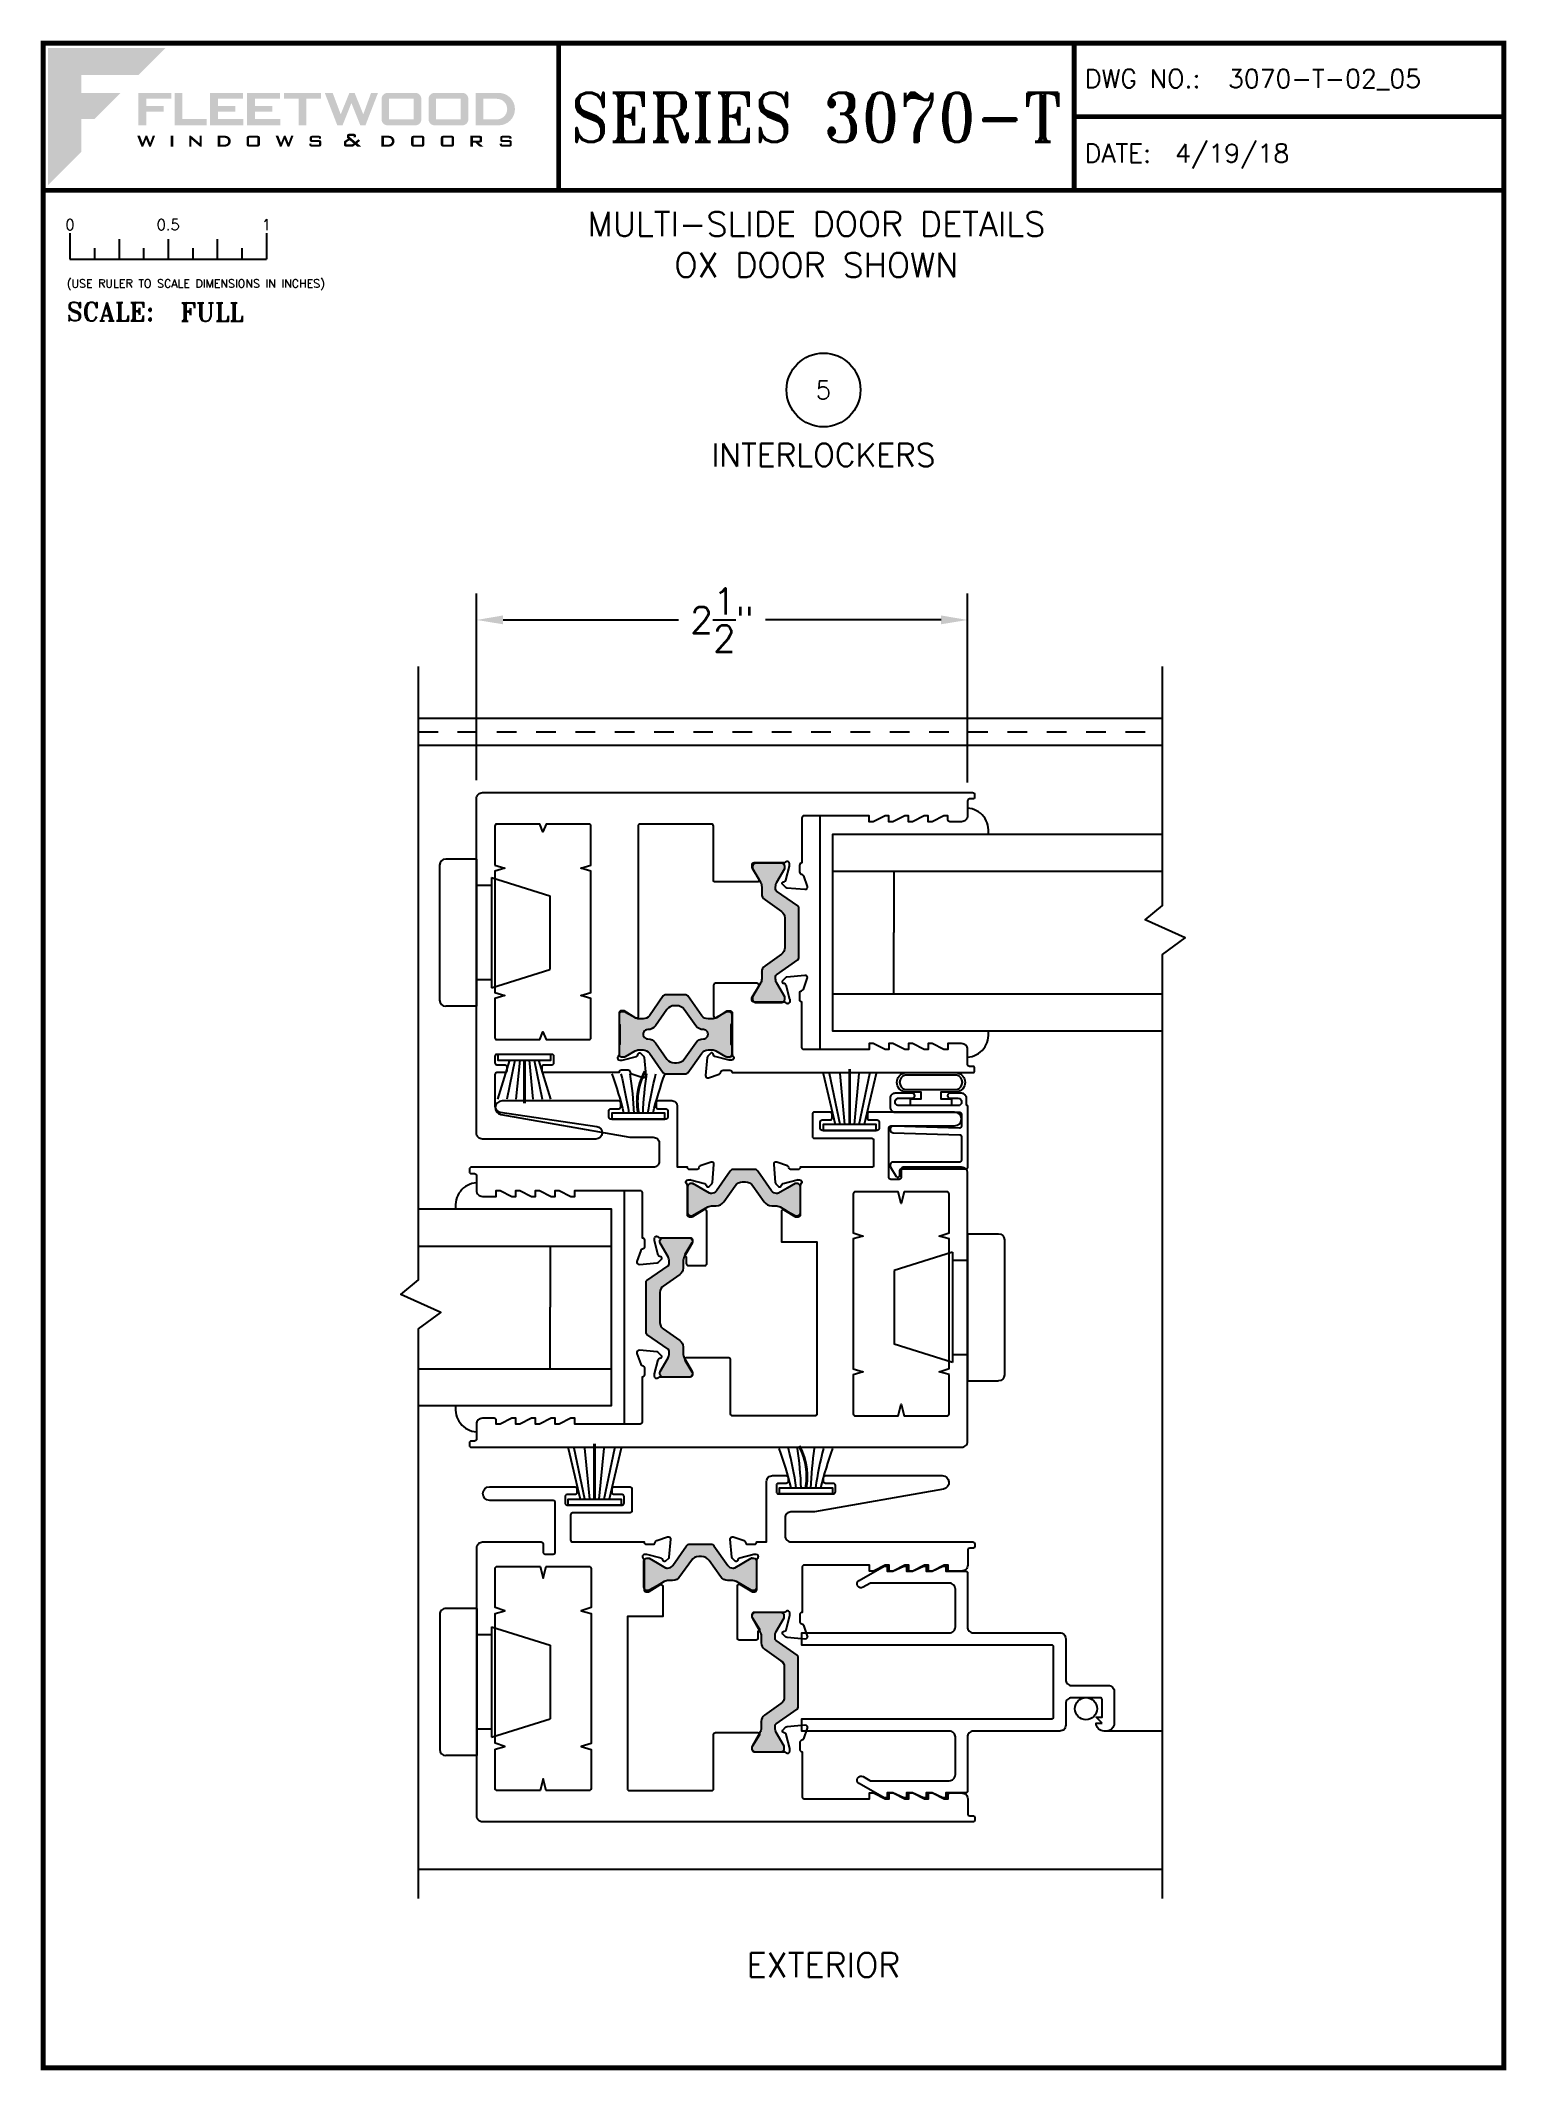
# Paper-space layout 'DETAIL 5' of a CAD drawing. Extents: x 0.3 to 7.8, y 0.1 to 10.4.
# The model-space entities are those that its viewports show. They can reach past a viewport. Long polylines and large blocks are cut down to what shows.
import ezdxf
from ezdxf.enums import TextEntityAlignment as Align

# ---------------------------------------------------------------- set-up
doc = ezdxf.new("R2010")
doc.units = 0
doc.header["$LTSCALE"] = 0.25
doc.header["$MEASUREMENT"] = 0
doc.linetypes.add('HIDDEN', pattern=[0.375, 0.25, -0.125])
doc.layers.get('0').update_dxf_attribs({"linetype": 'CONTINUOUS'})
doc.layers.get('DEFPOINTS').update_dxf_attribs({"color": 1, "linetype": 'CONTINUOUS'})
for name, color, linetype in [('DIM', 7, 'CONTINUOUS'), ('GLASS-VINYL', 7, 'CONTINUOUS'), ('I-STRUT', 7, 'CONTINUOUS'), ('MISC', 9, 'CONTINUOUS'), ('SASH', 5, 'CONTINUOUS'), ('SEAL', 7, 'CONTINUOUS'), ('SILL-PAN', 7, 'CONTINUOUS'), ('TITLE-BLOCK', 7, 'CONTINUOUS'), ('VENT', 5, 'CONTINUOUS')]:
    doc.layers.add(name, color=color, linetype=linetype)
doc.layers.add('VP', color=40, linetype='CONTINUOUS', plot=False)
doc.layers.get('VP').off()
doc.styles.add('ROMANS', font='romans')
doc.styles.add('ROMANT', font='romant')
doc.styles.add('SIMPLEX-094', font='simplex.shx', dxfattribs={"height": 0.094})
doc.styles.get("Standard").update_dxf_attribs({"font": 'simplex.shx'})
doc.dimstyles.new('FULL SCALE', dxfattribs={"dimscale": 0.75, "dimtxt": 0.18, "dimasz": 0.18, "dimexe": 0.18, "dimexo": 0.125, "dimgap": 0.09, "dimtad": 0, "dimtih": 1, "dimtoh": 1, "dimdec": 4, "dimzin": 0, "dimdsep": 46, "dimlunit": 4, "dimtxsty": 'Standard', "dimcen": 0.09, "dimadec": 0, "dimazin": 0, "dimtfac": 1, "dimtdec": 4, "dimtofl": 0, "dimtmove": 0, "dimatfit": 3, "dimfxl": 0, "dimtolj": 1, "dimtzin": 0, "dimarcsym": 0})

# ---------------------------------------------------------------- blocks, each defined once
blk = doc.blocks.new('Fleetwood_Logo_6-10-15')
h = blk.add_hatch(color=154)
h.dxf.hatch_style = 1
h.paths.add_polyline_path([(0.2526, -0.0017), (0.0019, -0.0017), (0.0019, -0.2942), (0.0725, -0.2236), (0.0725, -0.1535), (0.1007, -0.1535), (0.1567, -0.0976), (0.0725, -0.0976), (0.0725, -0.0596), (0.1946, -0.0596)])
h = blk.add_hatch(color=251)
h.dxf.hatch_style = 1
h.paths.add_polyline_path([(0.2487, -0.1256), (0.2112, -0.1256), (0.2112, -0.1102), (0.2647, -0.1102), (0.2647, -0.0976), (0.1946, -0.0976), (0.1946, -0.1667), (0.2112, -0.1667), (0.2112, -0.1377), (0.2487, -0.1377)])
h = blk.add_hatch(color=251)
h.dxf.hatch_style = 1
h.paths.add_polyline_path([(0.2886, -0.0976), (0.272, -0.0976), (0.272, -0.1667), (0.3401, -0.1667), (0.3401, -0.1535), (0.2886, -0.1535)])
h = blk.add_hatch(color=251)
h.dxf.hatch_style = 1
h.paths.add_polyline_path([(0.4175, -0.0976), (0.3474, -0.0976), (0.3474, -0.1667), (0.4185, -0.1667), (0.4185, -0.1534), (0.364, -0.1534), (0.364, -0.1377), (0.4015, -0.1377), (0.4015, -0.1256), (0.364, -0.1256), (0.364, -0.1102), (0.4175, -0.1102)])
h = blk.add_hatch(color=251)
h.dxf.hatch_style = 1
h.paths.add_polyline_path([(0.4965, -0.0976), (0.4264, -0.0976), (0.4264, -0.1667), (0.4975, -0.1667), (0.4975, -0.1534), (0.443, -0.1534), (0.443, -0.1377), (0.4804, -0.1377), (0.4804, -0.1256), (0.443, -0.1256), (0.443, -0.1102), (0.4965, -0.1102)])
h = blk.add_hatch(color=251)
h.dxf.hatch_style = 1
h.paths.add_polyline_path([(0.5842, -0.0976), (0.5054, -0.0976), (0.5054, -0.1102), (0.5365, -0.1102), (0.5365, -0.1667), (0.5531, -0.1667), (0.5531, -0.1102), (0.5842, -0.1102)])
h = blk.add_hatch(color=251)
h.dxf.hatch_style = 1
h.paths.add_polyline_path([(0.6089, -0.0976), (0.5921, -0.0976), (0.6188, -0.1667), (0.63, -0.1667), (0.6489, -0.1192), (0.6679, -0.1667), (0.6789, -0.1667), (0.7056, -0.0976), (0.6908, -0.0976), (0.6742, -0.1433), (0.6558, -0.0976), (0.6446, -0.0976), (0.6261, -0.1433)])
h = blk.add_hatch(color=251)
h.dxf.hatch_style = 1
h.paths.add_polyline_path([(0.7853, -0.0976), (0.726, -0.0976, 0.414214), (0.7133, -0.1102), (0.7133, -0.154, 0.414214), (0.726, -0.1667), (0.7853, -0.1667, 0.414214), (0.798, -0.154), (0.798, -0.1102, 0.414214)])
h.paths.add_polyline_path([(0.7819, -0.1102), (0.7819, -0.154), (0.7294, -0.154), (0.7294, -0.1102)], flags=16)
h = blk.add_hatch(color=251)
h.dxf.hatch_style = 1
h.paths.add_polyline_path([(0.8856, -0.0976), (0.8262, -0.0976, 0.414214), (0.8136, -0.1102), (0.8136, -0.154, 0.414214), (0.8262, -0.1667), (0.8856, -0.1667, 0.414214), (0.8982, -0.154), (0.8982, -0.1102, 0.414214)])
h.paths.add_polyline_path([(0.8822, -0.1102), (0.8822, -0.154), (0.8296, -0.154), (0.8296, -0.1102)], flags=16)
h = blk.add_hatch(color=251)
h.dxf.hatch_style = 1
h.paths.add_polyline_path([(0.9632, -0.0976), (0.914, -0.0976), (0.914, -0.1667), (0.9632, -0.1667, 1)])
h.paths.add_polyline_path([(0.9301, -0.1102), (0.9593, -0.1102, -1), (0.9593, -0.154), (0.9301, -0.154)], flags=16)
h = blk.add_hatch(color=7)
h.dxf.hatch_style = 1
h.paths.add_polyline_path([(0.2301, -0.1891), (0.2251, -0.1891), (0.2196, -0.2043), (0.2134, -0.1891), (0.2097, -0.1891), (0.2035, -0.2043), (0.1978, -0.1891), (0.1922, -0.1891), (0.2011, -0.2121), (0.2048, -0.2121), (0.2112, -0.1963), (0.2175, -0.2121), (0.2212, -0.2121)])
h = blk.add_hatch(color=7)
h.dxf.hatch_style = 1
h.paths.add_polyline_path([(0.2691, -0.1891), (0.2637, -0.1891), (0.2637, -0.2118), (0.2637, -0.2121), (0.2691, -0.2121)])
h = blk.add_hatch(color=7)
h.dxf.hatch_style = 1
h.paths.add_polyline_path([(0.3077, -0.1964), (0.3259, -0.2121), (0.3298, -0.2121), (0.3298, -0.1891), (0.325, -0.1891), (0.325, -0.2047), (0.3067, -0.1891), (0.3029, -0.1891), (0.3029, -0.2121), (0.3077, -0.2121)])
h = blk.add_hatch(color=7)
h.dxf.hatch_style = 1
h.paths.add_polyline_path([(0.3801, -0.1891), (0.3637, -0.1891), (0.3637, -0.2121), (0.3801, -0.2121, 1)])
h.paths.add_polyline_path([(0.3691, -0.2079), (0.3691, -0.1933), (0.3788, -0.1933, -1), (0.3788, -0.2079)], flags=16)
h = blk.add_hatch(color=7)
h.dxf.hatch_style = 1
h.paths.add_polyline_path([(0.4537, -0.2079), (0.4537, -0.1933, 0.414214), (0.4495, -0.1891), (0.4297, -0.1891, 0.414214), (0.4255, -0.1933), (0.4255, -0.2079, 0.414214), (0.4297, -0.2121), (0.4495, -0.2121, 0.414214)])
h.paths.add_polyline_path([(0.4308, -0.2079), (0.4308, -0.1933), (0.4484, -0.1933), (0.4484, -0.2079)], flags=16)
h = blk.add_hatch(color=7)
h.dxf.hatch_style = 1
h.paths.add_polyline_path([(0.5253, -0.1891), (0.5203, -0.1891), (0.5148, -0.2043), (0.5087, -0.1891), (0.5049, -0.1891), (0.4988, -0.2043), (0.493, -0.1891), (0.4874, -0.1891), (0.4963, -0.2121), (0.5001, -0.2121), (0.5064, -0.1963), (0.5127, -0.2121), (0.5164, -0.2121)])
h = blk.add_hatch(color=7)
h.dxf.hatch_style = 1
h.paths.add_polyline_path([(0.5801, -0.1891), (0.5643, -0.1891, 0.414214), (0.56, -0.1933), (0.56, -0.1981, 0.414214), (0.5643, -0.2024), (0.58, -0.2024), (0.58, -0.2078), (0.5637, -0.2078), (0.5637, -0.2052), (0.5591, -0.2062), (0.5591, -0.2078, 0.414214), (0.5634, -0.2121), (0.5805, -0.2121, 0.414214), (0.5848, -0.2078), (0.5848, -0.2024, 0.414214), (0.5805, -0.1982), (0.5648, -0.1982), (0.5648, -0.193), (0.5798, -0.193), (0.5798, -0.1958), (0.5843, -0.1948), (0.5843, -0.1933, 0.414214)])
h = blk.add_hatch(color=7)
h.dxf.hatch_style = 1
h.paths.add_polyline_path([(0.645, -0.1913, -0.222262), (0.6447, -0.1906), (0.6447, -0.1892), (0.6535, -0.1892), (0.6535, -0.193), (0.6587, -0.1918), (0.6587, -0.189, 0.414214), (0.6544, -0.1847), (0.6437, -0.1847, 0.414214), (0.6394, -0.189), (0.6394, -0.1922, 0.222262), (0.6407, -0.1948), (0.6415, -0.1955), (0.6345, -0.1998, 0.260684), (0.6329, -0.2027), (0.6329, -0.2078, 0.414214), (0.6372, -0.2121), (0.6514, -0.2121, 0.17577), (0.6536, -0.2113), (0.657, -0.2085), (0.6614, -0.2121), (0.6699, -0.2121), (0.6613, -0.2049), (0.6676, -0.1997), (0.6637, -0.1964), (0.6574, -0.2017)])
h.paths.add_polyline_path([(0.6532, -0.2052), (0.6509, -0.2072, -0.17577), (0.6502, -0.2074), (0.6382, -0.2074), (0.6382, -0.2033, -0.260684), (0.6387, -0.2025), (0.6451, -0.1985)], flags=16)
h = blk.add_hatch(color=7)
h.dxf.hatch_style = 1
h.paths.add_polyline_path([(0.7294, -0.1891), (0.713, -0.1891), (0.713, -0.2121), (0.7294, -0.2121, 1)])
h.paths.add_polyline_path([(0.7184, -0.2079), (0.7184, -0.1933), (0.7281, -0.1933, -1), (0.7281, -0.2079)], flags=16)
h = blk.add_hatch(color=7)
h.dxf.hatch_style = 1
h.paths.add_polyline_path([(0.8045, -0.2079), (0.8045, -0.1933, 0.414214), (0.8003, -0.1891), (0.7805, -0.1891, 0.414214), (0.7763, -0.1933), (0.7763, -0.2079, 0.414214), (0.7805, -0.2121), (0.8003, -0.2121, 0.414214)])
h.paths.add_polyline_path([(0.7816, -0.2079), (0.7816, -0.1933), (0.7992, -0.1933), (0.7992, -0.2079)], flags=16)
h = blk.add_hatch(color=7)
h.dxf.hatch_style = 1
h.paths.add_polyline_path([(0.8678, -0.2079), (0.8678, -0.1933, 0.414214), (0.8636, -0.1891), (0.8438, -0.1891, 0.414214), (0.8396, -0.1933), (0.8396, -0.2079, 0.414214), (0.8438, -0.2121), (0.8636, -0.2121, 0.414214)])
h.paths.add_polyline_path([(0.8449, -0.2079), (0.8449, -0.1933), (0.8624, -0.1933), (0.8624, -0.2079)], flags=16)
h = blk.add_hatch(color=7)
h.dxf.hatch_style = 1
h.paths.add_polyline_path([(0.9277, -0.1993), (0.9277, -0.1933, 0.414214), (0.9235, -0.1891), (0.9028, -0.1891), (0.9028, -0.2121), (0.9082, -0.2121), (0.9082, -0.2035), (0.9131, -0.2035), (0.9224, -0.2121), (0.9303, -0.2121), (0.9197, -0.2035), (0.9235, -0.2035, 0.414214)])
h.paths.add_polyline_path([(0.9082, -0.1993), (0.9082, -0.1933), (0.9214, -0.1933, -0.414214), (0.9224, -0.1943), (0.9224, -0.1983, -0.414214), (0.9214, -0.1993)], flags=16)
h = blk.add_hatch(color=7)
h.dxf.hatch_style = 1
h.paths.add_polyline_path([(0.9867, -0.1982), (0.971, -0.1982), (0.971, -0.193), (0.9859, -0.193), (0.9859, -0.1958), (0.9905, -0.1948), (0.9905, -0.1933, 0.414214), (0.9863, -0.1891), (0.9705, -0.1891, 0.414214), (0.9662, -0.1933), (0.9662, -0.1981, 0.414214), (0.9705, -0.2024), (0.9862, -0.2024), (0.9862, -0.2078), (0.9699, -0.2078), (0.9699, -0.2052), (0.9653, -0.2062), (0.9653, -0.2078, 0.414214), (0.9696, -0.2121), (0.9867, -0.2121, 0.414214), (0.991, -0.2078), (0.991, -0.2024, 0.414214)])
blk = doc.blocks.new('A-SIZE_P')
at = {"const_width": 0.025}
blk.add_lwpolyline([(0.313, 0.125), (7.751, 0.125), (7.751, 10.437), (0.313, 10.437)], close=True, dxfattribs=at)
for points in [[(2.938, 10.437), (2.938, 9.687)], [(5.563, 10.437), (5.563, 9.687)], [(5.563, 10.062), (7.751, 10.062)], [(0.313, 9.687), (7.751, 9.687)]]:
    blk.add_lwpolyline(points, dxfattribs=at)
at = {"xscale": 2.387023416083395, "yscale": 2.387023416083395, "zscale": 2.387023416083395}
blk.add_blockref('Fleetwood_Logo_6-10-15', (0.334, 10.416), dxfattribs=at)
for s, style, p in [('DWG NO.:', 'SIMPLEX-094', (5.617, 10.209)), ('DATE:', 'SIMPLEX-094', (5.616, 9.829)), ('SCALE:', 'ROMANT', (0.433, 9.022))]:
    blk.add_text(s, height=0.094, dxfattribs=dict(style=style)).set_placement(p)
for tag, p, style in [('DWG_NO', (6.346, 10.209), 'SIMPLEX-094'), ('DATE', (6.077, 9.829), 'SIMPLEX-094'), ('SCALE', (1.011, 9.02), 'ROMANT')]:
    blk.add_attdef(tag, p, '', height=0.094, dxfattribs=dict(style=style))
for tag, height, style, width, p, p2 in [('DWG_NO_F', 0.094, 'SIMPLEX-094', 1.745692, (6.347, 10.209), (7.683, 10.209)), ('PRODUCT', 0.25, 'ROMANT', 1.390728, (3.001, 9.934), (5.5, 9.934))]:
    blk.add_attdef(tag, text='', height=height, dxfattribs=dict(style=style, width=width)).set_placement(p, p2, align=Align.FIT)
blk = doc.blocks.new('sectball')
blk.add_circle((0, 0), 0.125)
blk.add_attdef('NO', text='', height=0.062).set_placement((0, 0), align=Align.MIDDLE_CENTER)
for tag, p in [('LINE1', (0, -0.2588)), ('LINE2', (0, -0.3864)), ('LINE3', (0, -0.5214))]:
    blk.add_attdef(tag, text='', height=0.078).set_placement(p, align=Align.CENTER)
blk = doc.blocks.new('Full')
for p, q in [((0.137, -0.219), (0.137, -0.35)), ((0.262, -0.294), (0.262, -0.35)), ((0.387, -0.249), (0.387, -0.35)), ((0.512, -0.294), (0.512, -0.35)), ((0.637, -0.249), (0.637, -0.35)), ((0.762, -0.294), (0.762, -0.35)), ((0.887, -0.249), (0.887, -0.35)), ((1.012, -0.294), (1.012, -0.35)), ((1.137, -0.219), (1.137, -0.35)), ((0.137, -0.35), (1.137, -0.35))]:
    blk.add_line(p, q)
for s, p in [('0', (0.137, -0.219)), ('0.5', (0.637, -0.219)), ('1', (1.137, -0.219))]:
    blk.add_text(s, height=0.055).set_placement(p, align=Align.BOTTOM_CENTER)
at = {"style": 'ROMANS'}
blk.add_text('(USE RULER TO SCALE DIMENSIONS IN INCHES)', height=0.04115, dxfattribs=at).set_placement((0.12, -0.495))
blk = doc.blocks.new('*D53')
at = {"layer": 'DEFPOINTS', "color": 0}
for p in [(2.52, 7.499), (2.52, 6.59), (5.02, 6.578)]:
    blk.add_point(p, dxfattribs=at)
at = {"layer": 'DIM', "color": 0, "lineweight": -2}
for p, q in [((2.52, 6.683), (2.52, 7.634)), ((5.02, 6.671), (5.02, 7.634)), ((2.655, 7.499), (3.548, 7.499)), ((4.885, 7.499), (3.992, 7.499))]:
    blk.add_line(p, q, dxfattribs=at)
at = {"layer": 'DIM', "color": 0}
for points in [[(2.655, 7.522), (2.655, 7.477), (2.52, 7.499)], [(4.885, 7.522), (4.885, 7.477), (5.02, 7.499)]]:
    blk.add_solid(points, dxfattribs=at)
at = {"layer": 'DIM', "color": 0, "insert": (3.77, 7.499), "char_height": 0.135, "attachment_point": 5}
blk.add_mtext('\\A1;2{\\H1.000000x;\\S1/2;}"', dxfattribs=at)
blk = doc.blocks.new('25064-18mmX6mm-I-STRUT')
at = {"layer": 'I-STRUT'}
h = blk.add_hatch(color=256, dxfattribs=at)
h.dxf.hatch_style = 1
h.paths.add_polyline_path([(-0.22, 0.353, 0.414214), (-0.236, 0.338, 0.469068), (-0.235, 0.326), (-0.189, 0.246), (-0.189, 0.199, 0.244698), (-0.172, 0.167), (-0.088, 0.108, -0.244698), (-0.071, 0.076), (-0.071, -0.077, -0.244698), (-0.088, -0.11), (-0.172, -0.169, 0.384668), (-0.192, -0.218, -0.227519), (-0.195, -0.258), (-0.235, -0.327, 0.131652), (-0.236, -0.331, 0.640011), (-0.22, -0.355), (-0.087, -0.355, 0.414214), (-0.071, -0.339, 0.469068), (-0.072, -0.327), (-0.118, -0.247), (-0.118, -0.217), (-0.005, -0.138, 0.244698), (0, -0.129), (0, -0.127), (0, 0.127, 0.244698), (-0.005, 0.137), (-0.118, 0.216), (-0.118, 0.246), (-0.072, 0.326, 0.131652), (-0.071, 0.33, 0.640011), (-0.087, 0.353)])
blk.add_lwpolyline([(0, -0.13), (0, -0.127), (0, 0.127, 0.244698), (-0.005, 0.137), (-0.113, 0.212, -0.244698), (-0.118, 0.222), (-0.118, 0.233, -0.131652), (-0.112, 0.257), (-0.072, 0.326, 0.131652), (-0.071, 0.33), (-0.071, 0.338, 0.414214), (-0.087, 0.353), (-0.22, 0.353, 0.414214), (-0.236, 0.338), (-0.236, 0.33, 0.131652), (-0.235, 0.326), (-0.195, 0.257, -0.131652), (-0.189, 0.233), (-0.189, 0.199, 0.244698), (-0.172, 0.167), (-0.088, 0.108, -0.244698), (-0.071, 0.076), (-0.071, -0.077, -0.244698), (-0.088, -0.11), (-0.172, -0.169, 0.244698), (-0.189, -0.201), (-0.189, -0.235, -0.131652), (-0.195, -0.258), (-0.235, -0.327, 0.131652), (-0.236, -0.331), (-0.236, -0.339, 0.414214), (-0.22, -0.355), (-0.087, -0.355, 0.414214), (-0.071, -0.339), (-0.071, -0.331, 0.131652), (-0.072, -0.327), (-0.112, -0.258, -0.131652), (-0.118, -0.235), (-0.118, -0.224, -0.244698), (-0.113, -0.214), (-0.005, -0.138, 0.244698), (0, -0.129)], format="xyb", dxfattribs=at)
blk = doc.blocks.new('25065-14.6mmX10.2mm-I-STRUT')
at = {"layer": 'I-STRUT'}
h = blk.add_hatch(color=256, dxfattribs=at)
h.dxf.hatch_style = 1
h.paths.add_polyline_path([(-0.221, 0.196, 0.242889), (-0.231, 0.201), (-0.283, 0.201), (-0.336, 0.201, 0.242889), (-0.346, 0.196), (-0.417, 0.095, -0.242889), (-0.449, 0.079), (-0.48, 0.079), (-0.538, 0.112, 0.131652), (-0.544, 0.114, 1.253406), (-0.571, 0.102), (-0.571, 0.059), (-0.571, 0.058, 0.217301), (-0.567, 0.051), (-0.567, -0.067, -0.236068), (-0.571, -0.059), (-0.571, -0.102, 0.414214), (-0.559, -0.114, 0.629762), (-0.538, -0.112), (-0.48, -0.079), (-0.449, -0.079, -0.242889), (-0.417, -0.095), (-0.346, -0.196, 0.242889), (-0.336, -0.201), (-0.283, -0.201), (-0.231, -0.201, 0.242889), (-0.221, -0.196), (-0.15, -0.095, -0.242889), (-0.118, -0.079), (-0.087, -0.079), (-0.029, -0.112, 0.131652), (-0.023, -0.114, 1.253406), (0.004, -0.102), (0.004, -0.059), (0.004, -0.058, 0.217301), (0, -0.051), (0, 0.051), (0.004, 0.102, 0.414214), (-0.008, 0.114, 0.629762), (-0.029, 0.112), (-0.087, 0.079), (-0.118, 0.079, -0.242889), (-0.15, 0.095)])
h.paths.add_polyline_path([(-0.239, 0.126), (-0.181, 0.044, 0.244669), (-0.142, 0.024, -1.006741), (-0.142, -0.023, 0.244669), (-0.181, -0.043), (-0.239, -0.126, -0.242889), (-0.278, -0.145), (-0.283, -0.145), (-0.289, -0.145, -0.242889), (-0.328, -0.126), (-0.386, -0.043, 0.244669), (-0.425, -0.023, -1.006741), (-0.425, 0.024, 0.244669), (-0.386, 0.044), (-0.328, 0.126, -0.242889), (-0.289, 0.146), (-0.283, 0.146), (-0.278, 0.146, -0.242889)], flags=16)
for points in [[(-0.571, -0.059), (-0.571, -0.102, 0.414214), (-0.559, -0.114), (-0.544, -0.114, 0.131652), (-0.538, -0.112), (-0.489, -0.084, -0.131652), (-0.47, -0.079), (-0.449, -0.079, -0.242889), (-0.417, -0.095), (-0.346, -0.196, 0.242889), (-0.336, -0.201), (-0.283, -0.201), (-0.231, -0.201, 0.242889), (-0.221, -0.196), (-0.15, -0.095, -0.242889), (-0.118, -0.079), (-0.097, -0.079, -0.131652), (-0.078, -0.084), (-0.029, -0.112, 0.131652), (-0.023, -0.114), (-0.008, -0.114, 0.414214), (0.004, -0.102), (0.004, -0.059, 0.236068), (0, -0.051), (0, 0.051, 0.236068), (0.004, 0.059), (0.004, 0.102, 0.414214), (-0.008, 0.114), (-0.023, 0.114, 0.131652), (-0.029, 0.112), (-0.078, 0.084, -0.131652), (-0.097, 0.079), (-0.118, 0.079, -0.242889), (-0.15, 0.095), (-0.221, 0.196, 0.242889), (-0.231, 0.201), (-0.283, 0.201), (-0.336, 0.201, 0.242889), (-0.346, 0.196), (-0.417, 0.095, -0.242889), (-0.449, 0.079), (-0.47, 0.079, -0.131652), (-0.489, 0.084), (-0.538, 0.112, 0.131652), (-0.544, 0.114), (-0.559, 0.114, 0.414214), (-0.571, 0.102), (-0.571, 0.059, 0.236068), (-0.567, 0.051), (-0.567, -0.051, 0.236068)], [(-0.425, -0.023, -0.244669), (-0.386, -0.043), (-0.328, -0.126, 0.242889), (-0.289, -0.145), (-0.283, -0.145), (-0.278, -0.145, 0.242889), (-0.239, -0.126), (-0.181, -0.043, -0.244669), (-0.142, -0.023, 1.006741), (-0.142, 0.024, -0.244669), (-0.181, 0.044), (-0.239, 0.126, 0.242889), (-0.278, 0.146), (-0.283, 0.146), (-0.289, 0.146, 0.242889), (-0.328, 0.126), (-0.386, 0.044, -0.244669), (-0.425, 0.024, 1.006741)]]:
    blk.add_lwpolyline(points, format="xyb", close=True, dxfattribs=at)
blk = doc.blocks.new('3727-1-THERMAL-SLIDING-INTERLOCKER')
at = {"layer": 'VENT'}
for points in [[(2.5, 0.84), (2.5, 0.764, -0.414214), (2.47, 0.734), (2.41, 0.734, -0.414214), (2.4, 0.744), (2.4, 0.764), (2.38, 0.764), (2.32, 0.734), (2.3, 0.734), (2.3, 0.764), (2.28, 0.764), (2.22, 0.734), (2.2, 0.734), (2.2, 0.764), (2.18, 0.764), (2.12, 0.734), (2.1, 0.734), (2.1, 0.764), (2.08, 0.764), (2.02, 0.734), (2, 0.734), (2, 0.764), (1.667, 0.764, 0.414214), (1.657, 0.754), (1.657, 0.524, 0.414214), (1.645, 0.512), (1.645, 0.478, 0.359508), (1.655, 0.466, -0.263725), (1.664, 0.459), (1.683, 0.404), (1.683, 0.404, -0.548619), (1.671, 0.388), (1.58, 0.396, -0.176327), (1.573, 0.4), (1.559, 0.414, -0.57735), (1.562, 0.427), (1.566, 0.428, 0.267949), (1.575, 0.436), (1.594, 0.508, 0.065543), (1.594, 0.511), (1.594, 0.52, 0.6885), (1.574, 0.528, -0.213422), (1.565, 0.524), (1.413, 0.524, 0.414214), (1.401, 0.512), (1.401, 0.504, 0.137872), (1.403, 0.498), (1.437, 0.442, -0.585524), (1.428, 0.427), (1.216, 0.427, -0.414214), (1.206, 0.437), (1.206, 0.712, 0.414214), (1.196, 0.722), (0.833, 0.722, 0.414214), (0.823, 0.712), (0.823, -0.26, -0.585524), (0.811, -0.266), (0.752, -0.23, 0.137872), (0.746, -0.229), (0.738, -0.229, 0.414214), (0.726, -0.24), (0.726, -0.452, -0.213422), (0.722, -0.461, 0.6885), (0.73, -0.481), (0.739, -0.481, 0.065543), (0.742, -0.481), (0.814, -0.462, 0.267949), (0.822, -0.453), (0.823, -0.449, -0.57735), (0.836, -0.446), (0.85, -0.46, -0.176327), (0.854, -0.467), (0.862, -0.558, -0.548619), (0.846, -0.57), (0.846, -0.57), (0.791, -0.551, -0.263725), (0.784, -0.542, 0.359508), (0.772, -0.532), (0.738, -0.532, 0.414214), (0.726, -0.544), (0.344, -0.544, -0.414214), (0.334, -0.534), (0.334, -0.514, -0.414214), (0.344, -0.504), (0.384, -0.504, 0.414214), (0.394, -0.494), (0.394, -0.461, 0.414214), (0.384, -0.451), (0.104, -0.451, 0.414214), (0.094, -0.461), (0.094, -0.494, 0.414214), (0.104, -0.504), (0.144, -0.504, -0.414214), (0.154, -0.514), (0.154, -0.534, -0.414214), (0.144, -0.544), (0.104, -0.544, 0.414214), (0.094, -0.554), (0.094, -0.715, 0.3714), (0.12, -0.745), (0.612, -0.818, -0.928445), (0.607, -0.882), (0.03, -0.882, -0.414214), (0, -0.852), (0, 0.852, -0.414214), (0.03, 0.882), (2.526, 0.882, -0.414214), (2.536, 0.872), (2.536, 0.86, -0.414214), (2.526, 0.85), (2.51, 0.85, 0.414214)], [(0.094, 0.513), (0.144, 0.497), (0.094, 0.482), (0.094, -0.135), (0.144, -0.151), (0.094, -0.166), (0.094, -0.366, 0.414214), (0.104, -0.376), (0.323, -0.376), (0.338, -0.336), (0.354, -0.376), (0.572, -0.376, 0.414214), (0.582, -0.366), (0.582, -0.167), (0.531, -0.151), (0.582, -0.136), (0.582, 0.482), (0.531, 0.497), (0.582, 0.513), (0.582, 0.712, 0.414214), (0.572, 0.722), (0.354, 0.722), (0.338, 0.682), (0.323, 0.722), (0.104, 0.722, 0.414214), (0.094, 0.712)]]:
    blk.add_lwpolyline(points, format="xyb", close=True, dxfattribs=at)
blk = doc.blocks.new('3727-2-THERMAL-SLIDING-INTERLOCKER')
at = {"layer": 'VENT'}
blk.add_lwpolyline([(1.181, -0.57), (1.235, -0.551, 0.263725), (1.243, -0.542, -0.359508), (1.254, -0.532), (1.289, -0.532, -0.414214), (1.301, -0.544), (2.525, -0.544, 0.414214), (2.535, -0.534), (2.535, -0.522, 0.414214), (2.525, -0.512), (2.509, -0.512, -0.414214), (2.499, -0.502), (2.499, -0.426, 0.414214), (2.469, -0.396), (2.399, -0.396), (2.399, -0.426), (2.379, -0.426), (2.319, -0.396), (2.299, -0.396), (2.299, -0.426), (2.279, -0.426), (2.219, -0.396), (2.199, -0.396), (2.199, -0.426), (2.179, -0.426), (2.119, -0.396), (2.099, -0.396), (2.099, -0.426), (2.079, -0.426), (2.019, -0.396), (1.999, -0.396), (1.999, -0.426), (1.666, -0.426, -0.414214), (1.656, -0.416), (1.656, -0.185, -0.414214), (1.645, -0.173), (1.645, -0.138, -0.359508), (1.654, -0.127, 0.263725), (1.663, -0.12), (1.683, -0.065), (1.683, -0.065, 0.548619), (1.671, -0.049), (1.579, -0.057, 0.176327), (1.572, -0.061), (1.558, -0.075, 0.57735), (1.561, -0.088), (1.566, -0.089, -0.267949), (1.574, -0.097), (1.593, -0.169, -0.065543), (1.594, -0.172), (1.594, -0.181, -0.6885), (1.574, -0.189, 0.213422), (1.565, -0.185), (1.412, -0.185, -0.414214), (1.401, -0.173), (1.401, -0.165, -0.137872), (1.403, -0.159), (1.436, -0.104, 0.585524), (1.427, -0.089), (1.216, -0.089, 0.414214), (1.206, -0.099), (1.206, -0.254, 0.585524), (1.222, -0.263), (1.275, -0.23, -0.137872), (1.281, -0.229), (1.289, -0.229, -0.414214), (1.301, -0.24), (1.301, -0.452, 0.213422), (1.305, -0.461, -0.6885), (1.297, -0.481), (1.288, -0.481, -0.065543), (1.285, -0.481), (1.213, -0.462, -0.267949), (1.205, -0.453), (1.204, -0.449, 0.57735), (1.191, -0.446), (1.177, -0.46, 0.176327), (1.173, -0.467), (1.165, -0.558, 0.548619), (1.181, -0.57)], format="xyb", close=True, dxfattribs=at)
blk = doc.blocks.new('A$C1D443341')
for p, q in [((0.188, 0.75), (0.031, 0.75)), ((0.188, 0.75), (0.188, 0)), ((0, 0.719), (0, 0.031)), ((0.264, 0.656), (0.562, 0.563)), ((0.264, 0.656), (0.264, 0.094)), ((0.264, 0.615), (0.188, 0.615)), ((0.562, 0.563), (0.562, 0.187)), ((0.264, 0.135), (0.188, 0.135)), ((0.264, 0.094), (0.562, 0.187)), ((0.188, 0), (0.031, 0))]:
    blk.add_line(p, q)
for centre, start, end in [((0.031, 0.719), 90, 180), ((0.031, 0.031), 180, 270)]:
    blk.add_arc(centre, 0.031, start, end)
blk = doc.blocks.new('*U103')
for p, q in [((0.03, 0.049), (0.228, 0.09)), ((0.03, 0.024), (0.228, 0.043)), ((0.03, -0.024), (0.228, -0.043)), ((0.03, -0.049), (0.228, -0.09))]:
    blk.add_line(p, q)
at = {"layer": 'SEAL'}
for p, q in [((0.228, 0.135), (0.03, 0.074)), ((0.228, -0.135), (0.03, -0.074))]:
    blk.add_line(p, q, dxfattribs=at)
blk.add_lwpolyline([(0, -0.135), (0, 0.135), (0.03, 0.135), (0.03, -0.135)], close=True, dxfattribs=at)
at = {"layer": 'SEAL', "const_width": 0.015}
blk.add_lwpolyline([(0.03, 0), (0.25, 0)], dxfattribs=at)
at = {"flags": 9}
for tag, p in [('MANUFACTURER_PART_#', (0, -0.199)), ('FLEETWOOD_PART_#', (-0.001, -0.249))]:
    blk.add_attdef(tag, p, '', height=0.0312, dxfattribs=at)
blk = doc.blocks.new('3727-SLIDING-INTERLOCK-ASSEMBLY')
for name, p in [('3727-1-THERMAL-SLIDING-INTERLOCKER', (-1.812, -0.172)), ('25064-18mmX6mm-I-STRUT', (-0.171, -0.003)), ('3727-2-THERMAL-SLIDING-INTERLOCKER', (-1.811, -0.172)), ('25065-14.6mmX10.2mm-I-STRUT', (-0.515, -0.521))]:
    blk.add_blockref(name, p)
at = {"layer": 'MISC'}
blk.add_blockref('A$C1D443341', (-2, -0.378), dxfattribs=at)
at = {"layer": 'SEAL', "xscale": -1, "rotation": 90}
blk.add_blockref('*U103', (-1.568, -0.623), dxfattribs=at)
blk = doc.blocks.new('3728-1-FIXED-INTERLOCKER')
at = {"layer": 'VENT', "linetype": 'Continuous'}
blk.add_lwpolyline([(-0.917, 0.72), (-0.971, 0.739), (-0.972, 0.739, 0.548619), (-0.987, 0.727), (-0.979, 0.636, 0.176327), (-0.976, 0.629), (-0.962, 0.615, 0.57735), (-0.949, 0.618), (-0.947, 0.622, -0.267949), (-0.939, 0.631), (-0.867, 0.65, -0.065543), (-0.864, 0.65), (-0.855, 0.65, -0.6885), (-0.848, 0.63, 0.213422), (-0.852, 0.621), (-0.852, 0.471, -0.414214), (-0.863, 0.459), (-0.872, 0.459, -0.137872), (-0.878, 0.461), (-0.933, 0.495, 0.585524), (-0.948, 0.486), (-0.948, 0.334), (-0.767, 0.334), (-0.767, -0.543, -0.414214), (-0.777, -0.553), (-1.196, -0.553, -0.414214), (-1.206, -0.543), (-1.206, -0.268, 0.414214), (-1.216, -0.258), (-1.432, -0.258, 0.585524), (-1.439, -0.27), (-1.403, -0.329, -0.137872), (-1.401, -0.335), (-1.401, -0.343, -0.414214), (-1.413, -0.355), (-1.565, -0.355, 0.213422), (-1.574, -0.359, -0.6885), (-1.594, -0.351), (-1.594, -0.342, -0.065543), (-1.594, -0.339), (-1.575, -0.267, -0.267949), (-1.566, -0.259), (-1.562, -0.258, 0.57735), (-1.559, -0.245), (-1.573, -0.231, 0.176327), (-1.58, -0.227), (-1.671, -0.219, 0.548619), (-1.683, -0.235), (-1.683, -0.235), (-1.664, -0.289, 0.263725), (-1.655, -0.297, -0.359508), (-1.645, -0.308), (-1.645, -0.343, -0.414214), (-1.657, -0.355), (-1.657, -0.585, -0.414214), (-1.667, -0.595), (-2, -0.595), (-2, -0.565), (-2.02, -0.565), (-2.08, -0.595), (-2.1, -0.595), (-2.1, -0.565), (-2.12, -0.565), (-2.18, -0.595), (-2.2, -0.595), (-2.2, -0.565), (-2.22, -0.565), (-2.28, -0.595), (-2.3, -0.595), (-2.3, -0.565), (-2.32, -0.565), (-2.38, -0.595), (-2.4, -0.595), (-2.4, -0.575, 0.414214), (-2.41, -0.565), (-2.47, -0.565, 0.414214), (-2.5, -0.595), (-2.5, -0.671, -0.414214), (-2.51, -0.681), (-2.526, -0.681, 0.414214), (-2.536, -0.691), (-2.536, -0.703, 0.414214), (-2.526, -0.713), (-0.03, -0.713, 0.414214), (0, -0.683), (0, 0.683, 0.414214), (-0.03, 0.713), (-0.328, 0.713, 0.414214), (-0.338, 0.703), (-0.338, 0.661, -0.414214), (-0.348, 0.651), (-0.39, 0.651, -0.414214), (-0.4, 0.661), (-0.4, 0.914, -0.414214), (-0.39, 0.924), (-0.066, 0.924, 1), (-0.066, 0.994), (-0.5, 0.994, 0.414214), (-0.51, 0.984), (-0.51, 0.964, 0.414214), (-0.5, 0.954), (-0.46, 0.954, -0.414214), (-0.45, 0.944), (-0.45, 0.911, -0.414214), (-0.46, 0.901), (-0.74, 0.901, -0.414214), (-0.75, 0.911), (-0.75, 0.944, -0.414214), (-0.74, 0.954), (-0.7, 0.954, 0.414214), (-0.69, 0.964), (-0.69, 0.984, 0.414214), (-0.7, 0.994), (-0.78, 0.994, 0.414214), (-0.79, 0.984), (-0.79, 0.871, 0.414214), (-0.78, 0.861), (-0.488, 0.861, -0.414214), (-0.478, 0.851), (-0.478, 0.723, -0.414214), (-0.488, 0.713), (-0.852, 0.713, -0.414214), (-0.863, 0.701), (-0.898, 0.701, -0.359508), (-0.909, 0.711, 0.263725), (-0.917, 0.72), (-0.971, 0.739), (-0.972, 0.739, 0.548619), (-0.987, 0.727), (-0.979, 0.636)], format="xyb", dxfattribs=at)
blk.add_lwpolyline([(-0.094, -0.343), (-0.144, -0.328), (-0.094, -0.312), (-0.094, 0.348), (-0.144, 0.363), (-0.094, 0.379), (-0.094, 0.578, 0.414214), (-0.104, 0.588), (-0.323, 0.588), (-0.338, 0.528), (-0.354, 0.588), (-0.572, 0.588, 0.414214), (-0.582, 0.578), (-0.582, 0.379), (-0.531, 0.363), (-0.582, 0.348), (-0.582, -0.313), (-0.531, -0.328), (-0.582, -0.344), (-0.582, -0.543, 0.414214), (-0.572, -0.553), (-0.354, -0.553), (-0.338, -0.493), (-0.323, -0.553), (-0.104, -0.553, 0.414214), (-0.094, -0.543)], format="xyb", close=True, dxfattribs=at)
blk = doc.blocks.new('3728-2-FIXED-INTERLOCKER')
at = {"layer": 'VENT', "linetype": 'Continuous'}
blk.add_lwpolyline([(-1.826, 1.001, -0.414214), (-1.816, 1.011), (-1.776, 1.011, 0.414214), (-1.766, 1.021), (-1.766, 1.041, 0.414214), (-1.776, 1.051), (-2.37, 1.051, 0.916331), (-2.376, 0.982), (-1.72, 0.866), (-1.6, 0.866, -0.414214), (-1.57, 0.836), (-1.57, 0.743, -0.414214), (-1.6, 0.713), (-2.526, 0.713, 0.414214), (-2.536, 0.703), (-2.536, 0.691, 0.414214), (-2.526, 0.681), (-2.51, 0.681, -0.414214), (-2.5, 0.671), (-2.5, 0.595, 0.414214), (-2.47, 0.565), (-2.4, 0.565), (-2.4, 0.595), (-2.38, 0.595), (-2.32, 0.565), (-2.3, 0.565), (-2.3, 0.595), (-2.28, 0.595), (-2.22, 0.565), (-2.2, 0.565), (-2.2, 0.595), (-2.18, 0.595), (-2.12, 0.565), (-2.1, 0.565), (-2.1, 0.595), (-2.08, 0.595), (-2.02, 0.565), (-2, 0.565), (-2, 0.595), (-1.667, 0.595, -0.414214), (-1.657, 0.585), (-1.657, 0.354, -0.414214), (-1.645, 0.342), (-1.645, 0.307, -0.359508), (-1.655, 0.296, 0.263725), (-1.664, 0.289), (-1.683, 0.234), (-1.683, 0.234, 0.548619), (-1.671, 0.218), (-1.58, 0.226, 0.176327), (-1.573, 0.23), (-1.559, 0.244, 0.57735), (-1.562, 0.257), (-1.566, 0.258, -0.267949), (-1.575, 0.266), (-1.594, 0.338, -0.065543), (-1.594, 0.341), (-1.594, 0.35, -0.6885), (-1.574, 0.358, 0.213422), (-1.565, 0.354), (-1.413, 0.354, -0.414214), (-1.401, 0.342), (-1.401, 0.334, -0.137872), (-1.403, 0.328), (-1.439, 0.269, 0.585524), (-1.432, 0.257), (-1.432, 0.223, 0.414214), (-1.422, 0.213), (-1.337, 0.213, 0.414214), (-1.327, 0.223), (-1.327, 0.488, 0.585524), (-1.342, 0.496), (-1.4, 0.461, -0.137872), (-1.406, 0.459), (-1.415, 0.459, -0.414214), (-1.426, 0.471), (-1.426, 0.621, 0.213422), (-1.43, 0.63, -0.6885), (-1.423, 0.65), (-1.414, 0.65, -0.065543), (-1.411, 0.65), (-1.339, 0.631, -0.267949), (-1.33, 0.622), (-1.329, 0.618, 0.57735), (-1.316, 0.615), (-1.302, 0.629, 0.176327), (-1.299, 0.636), (-1.291, 0.727, 0.548619), (-1.306, 0.739), (-1.306, 0.739), (-1.361, 0.72, 0.263725), (-1.368, 0.711, -0.359508), (-1.38, 0.701), (-1.415, 0.701, -0.414214), (-1.426, 0.713), (-1.476, 0.713), (-1.476, 0.759), (-1.476, 1.021, 0.414214), (-1.506, 1.051), (-1.576, 1.051, 0.414214), (-1.586, 1.041), (-1.586, 1.021, 0.414214), (-1.576, 1.011), (-1.536, 1.011, -0.414214), (-1.526, 1.001), (-1.526, 0.968, -0.414214), (-1.536, 0.958), (-1.816, 0.958, -0.414214), (-1.826, 0.968)], format="xyb", close=True, dxfattribs=at)
blk = doc.blocks.new('25066-14.6mmX6mm-I-STRUT')
at = {"layer": 'I-STRUT'}
h = blk.add_hatch(color=256, dxfattribs=at)
h.dxf.hatch_style = 1
h.paths.add_polyline_path([(-0.007, -0.063), (0, -0.063), (0.007, -0.063, -0.244698), (0.045, -0.083), (0.103, -0.165, 0.304221), (0.151, -0.186, -0.181711), (0.184, -0.191), (0.22, -0.213), (0.26, -0.235, 0.131652), (0.264, -0.236, 0.640011), (0.287, -0.22), (0.287, -0.201), (0.287, -0.106), (0.287, -0.087, 0.414214), (0.272, -0.071, 0.469068), (0.26, -0.072), (0.22, -0.095), (0.176, -0.12, -0.131652), (0.17, -0.122), (0.166, -0.122, -0.244698), (0.14, -0.109), (0.07, -0.008, 0.244698), (0.054, 0), (0, 0), (-0.054, 0, 0.244698), (-0.07, -0.008), (-0.14, -0.109, -0.244698), (-0.166, -0.122), (-0.173, -0.122), (-0.26, -0.072, 0.131652), (-0.264, -0.071, 0.640011), (-0.287, -0.087), (-0.287, -0.106), (-0.287, -0.201), (-0.287, -0.22, 0.414214), (-0.272, -0.236, 0.469068), (-0.26, -0.235), (-0.184, -0.191, -0.131652), (-0.16, -0.185), (-0.141, -0.185, 0.244698), (-0.103, -0.165), (-0.045, -0.083, -0.244698)])
blk.add_lwpolyline([(-0.264, -0.071), (-0.272, -0.071, 0.414214), (-0.287, -0.087), (-0.287, -0.106), (-0.287, -0.201), (-0.287, -0.22, 0.414214), (-0.272, -0.236), (-0.264, -0.236, 0.131652), (-0.26, -0.235), (-0.184, -0.191, -0.131652), (-0.16, -0.185), (-0.141, -0.185, 0.244698), (-0.103, -0.165), (-0.045, -0.083, -0.244698), (-0.007, -0.063), (0, -0.063), (0.007, -0.063, -0.244698), (0.045, -0.083), (0.103, -0.165, 0.244698), (0.141, -0.185), (0.16, -0.185, -0.131652), (0.184, -0.191), (0.22, -0.213), (0.26, -0.235, 0.131652), (0.264, -0.236), (0.272, -0.236, 0.414214), (0.287, -0.22), (0.287, -0.201), (0.287, -0.106), (0.287, -0.087, 0.414214), (0.272, -0.071), (0.264, -0.071, 0.131652), (0.26, -0.072), (0.22, -0.095), (0.176, -0.12, -0.131652), (0.17, -0.122), (0.166, -0.122, -0.244698), (0.14, -0.109), (0.07, -0.008, 0.244698), (0.054, 0), (0, 0), (-0.054, 0, 0.244698), (-0.07, -0.008), (-0.14, -0.109, -0.244698), (-0.166, -0.122), (-0.17, -0.122, -0.131652), (-0.176, -0.12), (-0.26, -0.072), (-0.261, -0.071), (-0.264, -0.071, -0.131652), (-0.26, -0.072)], format="xyb", dxfattribs=at)
blk = doc.blocks.new('*U106')
for centre, radius, start, end in [((-0.393, 1.839), 1.814, 283.4872, 290.1344), ((-0.254, 1.981), 1.953, 278.3647, 284.3947), ((-0.05, 1.917), 1.895, 272.4104, 278.5292), ((-0.05, -1.917), 1.895, 81.4708, 87.5896), ((-0.254, -1.981), 1.953, 75.6053, 81.6353), ((-0.393, -1.839), 1.814, 69.8656, 76.5128)]:
    blk.add_arc(centre, radius, start, end)
at = {"layer": 'SEAL'}
blk.add_lwpolyline([(0, -0.135), (0, 0.135), (0.03, 0.135), (0.03, -0.135)], close=True, dxfattribs=at)
at = {"layer": 'SEAL', "const_width": 0.015}
blk.add_lwpolyline([(0.03, 0, 0.171612), (0.244, 0.034)], format="xyb", dxfattribs=at)
at = {"flags": 9}
for tag, p in [('MANUFACTURER_PART_#', (0, -0.199)), ('FLEETWOOD_PART_#', (-0.001, -0.249))]:
    blk.add_attdef(tag, p, '', height=0.0312, dxfattribs=at)
blk = doc.blocks.new('19117-Seal')
for p, q in [((0.29, 0.135), (0.03, 0.074)), ((0.03, 0.049), (0.29, 0.103)), ((0.03, 0.024), (0.29, 0.049)), ((0.03, -0.024), (0.29, -0.049)), ((0.03, -0.049), (0.29, -0.103)), ((0.29, -0.135), (0.03, -0.074))]:
    blk.add_line(p, q)
at = {"const_width": 0.015}
blk.add_lwpolyline([(0.03, 0), (0.312, 0)], dxfattribs=at)
at = {"layer": 'SEAL'}
blk.add_lwpolyline([(0, -0.135), (0, 0.135), (0.03, 0.135), (0.03, -0.135)], close=True, dxfattribs=at)
at = {"flags": 9}
for tag, p in [('MANUFACTURER_PART_#', (0, -0.199)), ('FLEETWOOD_PART_#', (-0.001, -0.249))]:
    blk.add_attdef(tag, p, '', height=0.0312, dxfattribs=at)
blk = doc.blocks.new('*U113')
at = {"layer": 'SASH', "color": 7}
for points in [[(1.521, 1.027), (1.521, 1.062), (1.576, 1.062), (1.576, 1.096), (1.494, 1.096, -0.830739), (1.494, 1.195), (1.758, 1.195, -0.830739), (1.758, 1.096), (1.676, 1.096), (1.676, 1.062), (1.731, 1.062), (1.731, 1.027)], [(1.758, 1.182), (1.494, 1.182, 0.768484), (1.494, 1.11), (1.758, 1.11, 0.768484)]]:
    blk.add_lwpolyline(points, format="xyb", close=True, dxfattribs=at)
at = {"layer": 'VENT', "color": 7}
blk.add_lwpolyline([(1.434, 0.889), (1.772, 0.879, -0.405608), (1.781, 0.869), (1.781, 0.749, -0.414214), (1.771, 0.739), (1.434, 0.739, 0.586161), (1.42, 0.714), (1.449, 0.667, 0.75692), (1.468, 0.672), (1.468, 0.696, -0.414214), (1.478, 0.706), (1.804, 0.706, 0.414214), (1.814, 0.716), (1.814, 1.023, 0.414214), (1.811, 1.027), (1.81, 1.027, -0.414214), (1.807, 1.03), (1.807, 1.065, 0.414214), (1.781, 1.09), (1.723, 1.09, 1.000001), (1.723, 1.065), (1.763, 1.065, -1), (1.763, 1.027), (1.462, 1.027, -1.000001), (1.462, 1.065), (1.531, 1.065, 1), (1.531, 1.09), (1.443, 1.09, 0.414214), (1.418, 1.065), (1.418, 1.02, 0.414214), (1.443, 0.994), (1.771, 0.994, -0.414214), (1.781, 0.984), (1.781, 0.923, -0.422884), (1.771, 0.912), (1.435, 0.922, 1.023375)], format="xyb", close=True, dxfattribs=at)
for name, p in [('3728-2-FIXED-INTERLOCKER', (1.812, 0)), ('3728-1-FIXED-INTERLOCKER', (1.812, 0)), ('25066-14.6mmX6mm-I-STRUT', (0.674, 0.702))]:
    blk.add_blockref(name, p)
at = {"xscale": -1}
blk.add_blockref('25064-18mmX6mm-I-STRUT', (0.175, 0), dxfattribs=at)
at = {"layer": 'MISC', "xscale": -1}
blk.add_blockref('A$C1D443341', (2, -0.375), dxfattribs=at)
at = {"layer": 'SEAL', "xscale": -1, "rotation": 270}
for name, p in [('*U106', (0.136, 0.958)), ('19117-Seal', (1.212, 0.901))]:
    blk.add_blockref(name, p, dxfattribs=at)
blk = doc.blocks.new('*U115')
for name, p in [('3727-SLIDING-INTERLOCK-ASSEMBLY', (0.562, 0.957)), ('*U113', (-0.562, -0.954))]:
    blk.add_blockref(name, p)
blk = doc.blocks.new('3766 SCREEN ADAPTER')
blk.add_line((0.25, 1.836), (0.25, 1.544))
blk.add_lwpolyline([(0.21, 1.528), (0.18, 1.498), (0.18, 1.528), (0.09, 1.528, 0.414214), (0.08, 1.518), (0.08, 1.373, 0.414214), (0.11, 1.343), (0.22, 1.343, -0.414214), (0.25, 1.313), (0.25, 0.873, 0.414214), (0.28, 0.843), (0.555, 0.843, -0.414214), (0.565, 0.833), (0.565, 0.733), (0.59, 0.733), (0.59, 0.718), (0.565, 0.663), (0.565, 0.633), (0.59, 0.633), (0.59, 0.618), (0.565, 0.563), (0.565, 0.533), (0.59, 0.533), (0.59, 0.518), (0.565, 0.463), (0.565, 0.433), (0.59, 0.433), (0.59, 0.418), (0.517, 0.291, -1), (0.482, 0.311), (0.502, 0.345, 0.131652), (0.503, 0.35), (0.503, 0.75, 0.414214), (0.472, 0.781), (0.28, 0.781, 0.414214), (0.25, 0.751), (0.25, 0), (0.188, 0), (0.188, 1.271, 0.414214), (0.178, 1.281), (-0.178, 1.281, 0.414214), (-0.188, 1.271), (-0.188, 0), (-0.25, 0), (-0.25, 0.751, 0.414214), (-0.28, 0.781), (-0.472, 0.781, 0.414214), (-0.503, 0.75), (-0.503, 0.35, 0.131652), (-0.502, 0.345), (-0.482, 0.311, -1), (-0.517, 0.291), (-0.59, 0.418), (-0.59, 0.433), (-0.565, 0.433), (-0.565, 0.463), (-0.59, 0.518), (-0.59, 0.533), (-0.565, 0.533), (-0.565, 0.563), (-0.59, 0.618), (-0.59, 0.633), (-0.565, 0.633), (-0.565, 0.663), (-0.59, 0.718), (-0.59, 0.733), (-0.565, 0.733), (-0.565, 0.833, -0.414214), (-0.555, 0.843), (-0.28, 0.843, 0.414214), (-0.25, 0.873), (-0.25, 1.313, -0.414214), (-0.22, 1.343), (-0.012, 1.343, 0.414214), (0.018, 1.373), (0.018, 1.56, -0.414214), (0.048, 1.59), (0.21, 1.59, -0.414214), (0.25, 1.55), (0.25, 1.538, -0.414214), (0.21, 1.498)], format="xyb", close=True)
blk.add_circle((0.136, 1.446), 0.0563)
blk = doc.blocks.new('*U107')
for name, p in [('3728-2-FIXED-INTERLOCKER', (1.812, 0)), ('3728-1-FIXED-INTERLOCKER', (1.812, 0)), ('25066-14.6mmX6mm-I-STRUT', (0.674, 0.702))]:
    blk.add_blockref(name, p)
at = {"xscale": -1}
blk.add_blockref('25064-18mmX6mm-I-STRUT', (0.175, 0), dxfattribs=at)
at = {"layer": 'MISC', "xscale": -1}
blk.add_blockref('A$C1D443341', (2, -0.375), dxfattribs=at)
at = {"layer": 'SEAL', "xscale": -1, "rotation": 270}
for name, p in [('*U106', (0.136, 0.958)), ('19117-Seal', (1.212, 0.901))]:
    blk.add_blockref(name, p, dxfattribs=at)

msp = doc.modelspace()

# ---------------------------------------------------------------- linework, layer by layer
at = {"color": 7}
for p, q in [((12.782, 16.759), (11.102, 16.759)), ((11.414, 16.759), (11.414, 16.447)), ((11.414, 16.134), (11.414, 16.447)), ((12.782, 16.134), (11.102, 16.134)), ((8.993, 14.851), (9.977, 14.851)), ((9.664, 14.851), (9.664, 14.539)), ((9.664, 14.226), (9.664, 14.539)), ((8.993, 14.226), (9.977, 14.226))]:
    msp.add_line(p, q, dxfattribs=at)
for points in [[(12.782, 16.947), (11.102, 16.947), (11.102, 16.447), (11.102, 15.947), (12.782, 15.947)], [(8.993, 14.039), (9.977, 14.039), (9.977, 14.539), (9.977, 15.039), (8.993, 15.039)]]:
    msp.add_lwpolyline(points, dxfattribs=at)
for centre, start, end in [((11.78, 16.966), 350.759, 85.3773), ((11.78, 15.928), 274.6227, 9.241), ((9.298, 15.058), 94.6227, 189.241), ((9.298, 14.02), 170.759, 265.3773)]:
    msp.add_arc(centre, 0.116, start, end)
at = {"layer": 'GLASS-VINYL', "color": 7}
for p, q in [((11.037, 17.042), (11.037, 15.852)), ((10.042, 13.944), (10.042, 15.134))]:
    msp.add_line(p, q, dxfattribs=at)
at = {"layer": 'GLASS-VINYL'}
for points in [[(8.756, 11.529), (8.756, 14.429), (8.87, 14.513), (8.666, 14.605), (8.756, 14.679), (8.756, 17.802)], [(8.993, 11.529), (8.993, 14.429), (9.107, 14.513), (8.903, 14.605), (8.993, 14.679), (8.993, 17.802)], [(12.782, 11.529), (12.782, 16.336), (12.897, 16.42), (12.693, 16.512), (12.782, 16.586), (12.782, 17.802)], [(13.019, 11.529), (13.019, 16.336), (13.134, 16.42), (12.93, 16.512), (13.019, 16.586), (13.019, 17.802)]]:
    msp.add_lwpolyline(points, dxfattribs=at)
at = {"layer": 'SILL-PAN'}
for p, q in [((8.993, 17.54), (12.782, 17.54)), ((8.993, 17.401), (12.782, 17.401)), ((8.993, 11.677), (12.782, 11.677))]:
    msp.add_line(p, q, dxfattribs=at)
at = {"layer": 'SILL-PAN', "linetype": 'HIDDEN'}
msp.add_line((8.993, 17.47), (12.782, 17.47), dxfattribs=at)

# ---------------------------------------------------------------- block references
at = {"xscale": -1}
msp.add_blockref('*U107', (11.102, 12.631), dxfattribs=at)
at = {"layer": 'SASH', "rotation": 270}
msp.add_blockref('3766 SCREEN ADAPTER', (10.946, 12.631), dxfattribs=at)
at = {"layer": 'VENT'}
msp.add_blockref('*U115', (10.539, 15.493), dxfattribs=at)

psp = doc.layouts.new('DETAIL 5')

# ---------------------------------------------------------------- block references
at = {"layer": 'DIM', "xscale": 1.504, "yscale": 1.504, "zscale": 1.504}
psp.add_blockref('sectball', (4.28658, 8.67028), dxfattribs=at).add_auto_attribs({'NO': '5', 'LINE1': 'INTERLOCKERS'})
at = {"layer": 'TITLE-BLOCK'}
ref = psp.add_blockref('A-SIZE_P', (0, 0), dxfattribs=at)
ref.add_attrib('DATE', '4/19/18', (6.07741, 9.82884), dxfattribs={"layer": '0', "height": 0.094, "style": 'SIMPLEX-094'})
ref.add_attrib('SCALE', 'FULL', (1.01101, 9.02035), dxfattribs={"layer": '0', "height": 0.094, "style": 'ROMANT'})
ref.add_attrib('PRODUCT', 'SERIES 3070-T', dxfattribs={"layer": '0', "height": 0.25, "style": 'ROMANT', "width": 0.807692}).set_placement((3.0005, 9.93352), (5.5005, 9.93352), align=Align.FIT)
ref.add_attrib('DWG_NO', '3070-T-02_05', (6.34634, 10.20879), dxfattribs={"layer": '0', "height": 0.094, "style": 'SIMPLEX-094'})
psp.add_blockref('Full', (0.313, 9.687), dxfattribs=at)

# ---------------------------------------------------------------- texts
at = {"layer": 'DIM'}
psp.add_text('EXTERIOR', height=0.125, dxfattribs=at).set_placement((4.28658, 0.58701), align=Align.CENTER)
at = {"layer": 'DIM', "insert": (4.2505, 9.41101), "char_height": 0.125, "width": 2.875, "attachment_point": 5}
psp.add_mtext('MULTI-SLIDE DOOR DETAILS\\POX DOOR SHOWN', dxfattribs=at)

# ---------------------------------------------------------------- dimensions: what is measured, and where the dimension line sits
at = {"layer": 'DIM'}
dim = psp.add_linear_dim(base=(2.51991, 7.49918), p1=(5.01991, 6.57754), p2=(2.51991, 6.58954), dimstyle='FULL SCALE', dxfattribs=at)
dim.commit()
dim.dimension.update_dxf_attribs({"geometry": '*D53', "text_midpoint": (3.76991, 7.49918)})

# ---------------------------------------------------------------- viewports
at = {"layer": 'VP'}
psp.add_viewport(center=(4.13242, 4.05939), size=(4.05285, 6.528161), view_center_point=(10.90152, 14.59975), view_height=6.528162, dxfattribs=at)

doc.saveas('drawing.dxf')
